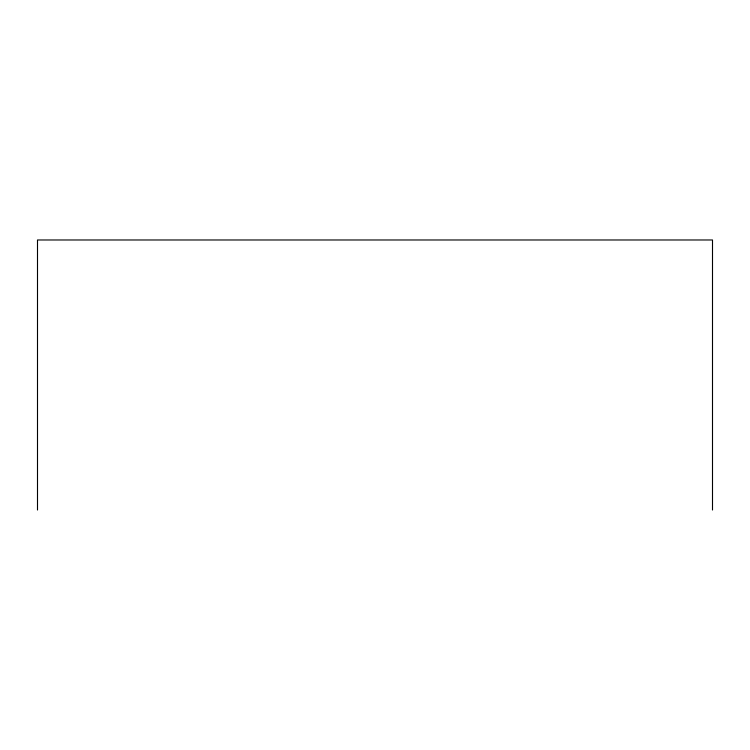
<?xml version="1.0" encoding="UTF-8"?>
<svg xmlns="http://www.w3.org/2000/svg" width="750" height="750" viewBox="0 0 750 750"><rect width="100%" height="100%" fill="white"/><g stroke="black" fill="none" stroke-linecap="round" stroke-linejoin="round"><path stroke-width="1.12" d="M712.5 510.019L712.5 239.981L37.5 239.981L37.5 510.019"/></g></svg>
